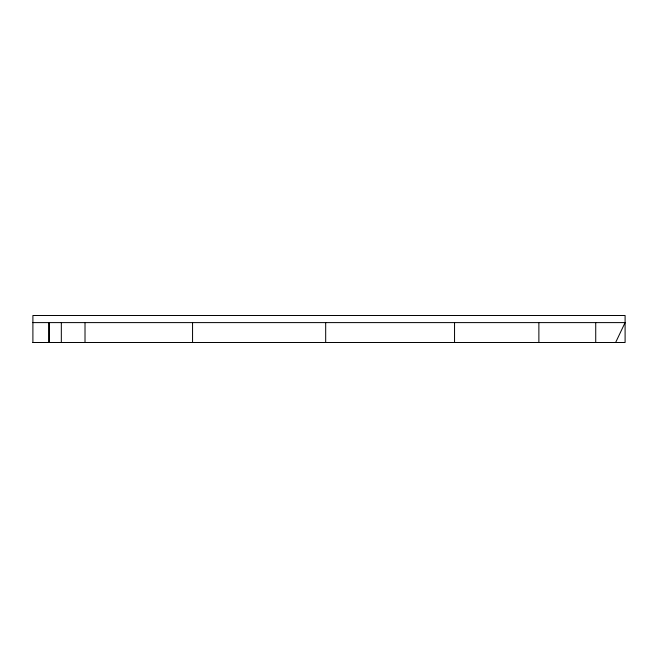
<?xml version="1.0" encoding="UTF-8"?>
<svg xmlns="http://www.w3.org/2000/svg" width="658" height="658" viewBox="0 0 658 658"><rect width="100%" height="100%" fill="white"/><g stroke="black" fill="none" stroke-linecap="round" stroke-linejoin="round"><path stroke-width="0.99" d="M615.625 342.505L625.1 322.601L32.9 322.601M32.9 342.505L625.1 342.505L625.1 315.495L32.9 315.495L32.9 342.505L49.399 342.505L49.399 322.601M46.8 342.505L48.659 342.481L48.659 322.601M595.729 322.601L595.729 342.505M538.877 322.601L538.877 342.505M454.546 322.601L454.546 342.505M325.685 322.601L325.685 342.505M192.555 322.601L192.555 342.505M85.014 322.601L85.014 342.505M61.326 322.601L61.326 342.505"/></g></svg>
